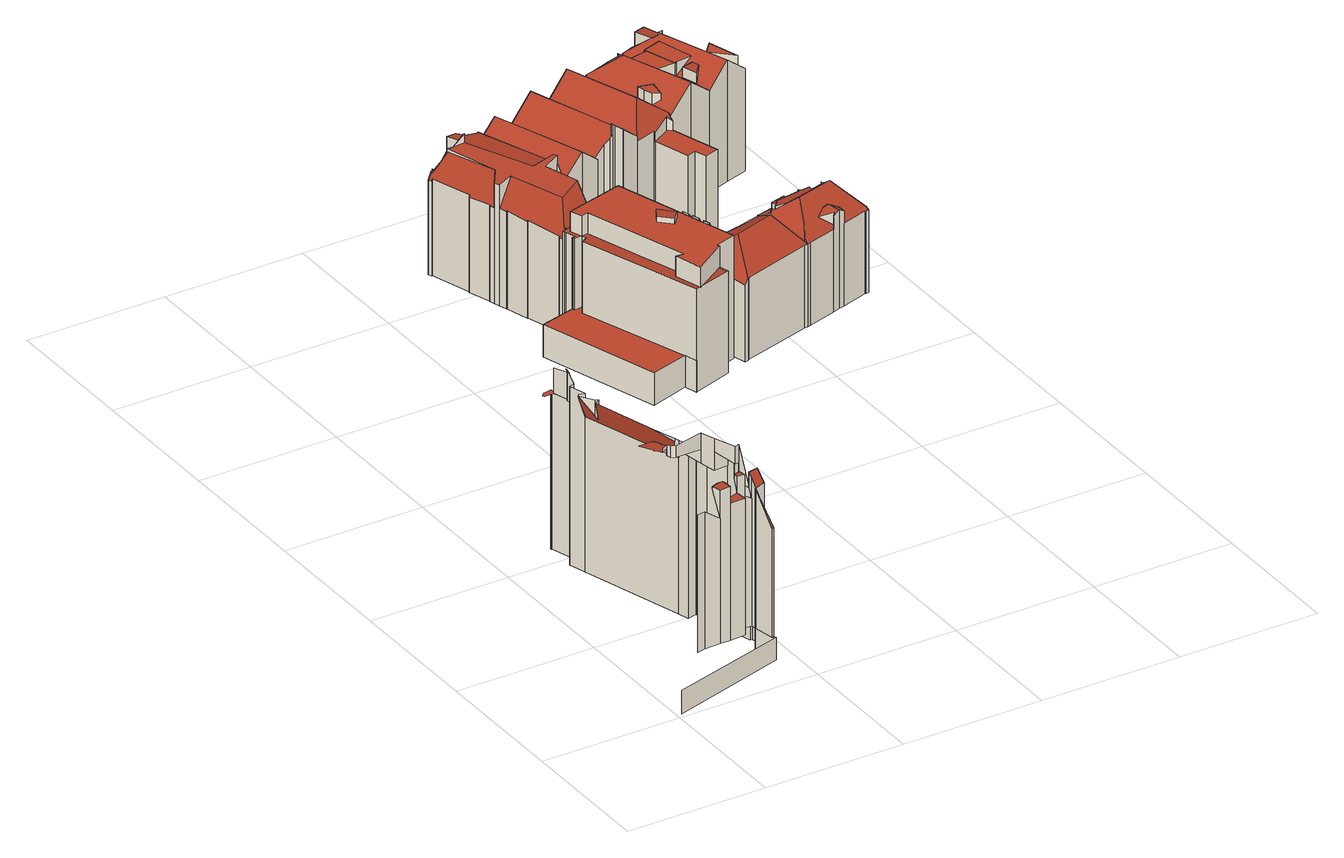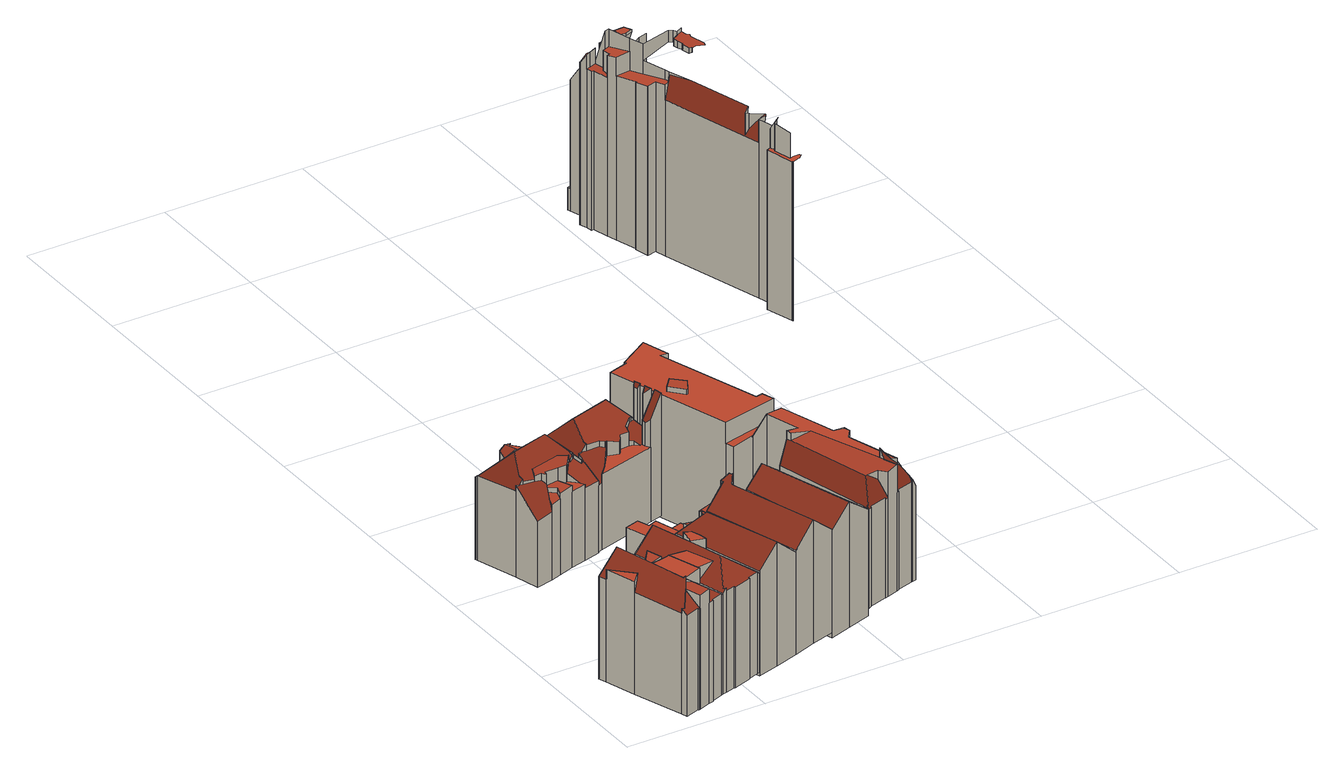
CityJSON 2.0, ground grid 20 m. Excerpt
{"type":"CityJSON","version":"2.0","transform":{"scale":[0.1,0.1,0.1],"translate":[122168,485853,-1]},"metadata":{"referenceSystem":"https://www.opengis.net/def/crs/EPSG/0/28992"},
"CityObjects":{
"building1":{"type":"Building","attributes":{"aantal_verblijfsobjecten":1,"bouwjaar":1867,"gebruiksdoel":"bijeenkomstfunctie","oppervlakte_max":9466,"oppervlakte_min":9466,"rdf_seealso":"http://bag.basisregistraties.overheid.nl/bag/id/pand/0363100012165491","rf_extrusion_mode":"standard","rf_force_lod11":false,"rf_h_ground":-0.04,"rf_h_pc_98p":0,"rf_h_roof_50p":26.1,"rf_h_roof_70p":26.56,"rf_h_roof_max":29.49,"rf_h_roof_min":3.24,"rf_h_roof_ridge":29.08,"rf_is_glass_roof":false,"rf_nodata_frac":0.0183,"rf_nodata_r":0,"rf_pc_select":"PREFERRED_AND_LATEST","rf_pc_year":0,"rf_pointcloud_unusable":false,"rf_pt_density":16.62,"rf_ridgelines":34,"rf_rmse_lod22":0.542,"rf_roof_planes":149,"rf_roof_type":"slanted","rf_success":true,"rf_t_run":3052,"rf_volume_lod22":43421.94,"status":"Pand in gebruik"},"children":["building1-1"]},
"building1-1":{"type":"BuildingPart","parents":["building1"],"geometry":[{"type":"MultiSurface","lod":"2.2","boundaries":[[[0,1,2,3]],[[4,5,6,7]],[[7,6,8,9]],[[10,11,12,13]],[[14,15,9,16]],[[17,18,19,20,21,22,23,24,25,26,27,12,11,28,29]],[[30,31,32,11,10]],[[33,34,15,14]],[[35,36,31,30]],[[11,32,37,28]],[[16,9,8,38,39,40]],[[20,41,42,21]],[[19,43,41,20]],[[29,44,45,17]],[[17,45,46,18]],[[28,37,44,29]],[[14,16,40,47,48,33]],[[18,46,43,19]],[[48,49,34,33]],[[40,39,50,47]],[[47,50,49,48]],[[39,38,51,52]],[[52,53,50,39]],[[54,55,36,35]],[[52,51,56,53]],[[57,58,53,59]],[[59,53,56,60,61,62]],[[62,63,57,59]],[[63,64,58,57]],[[62,61,64,63]],[[65,66,67]],[[68,69,70,66,65]],[[55,71,69,68]],[[66,70,72]],[[73,74,75,71,55,54]],[[76,77,74,73]],[[61,60,78,79]],[[67,66,72,80,81,82,83,84,85,86,87]],[[88,85,84]],[[89,90,91,92]],[[93,94,77,76]],[[95,79,78,90,89]],[[96,82,81,97]],[[86,98,87]],[[3,2,99,91]],[[92,91,99,100,101]],[[102,103,79,95]],[[104,80,72]],[[103,105,106,94,93]],[[98,86,85,88]],[[107,108,109,80,104]],[[80,109,110,81]],[[97,81,110,111,112]],[[94,106,113,114]],[[115,116,75,74]],[[117,118,105,103,102]],[[119,115,74,77,94,114,120]],[[71,75,116,121,122,123,124,107,104,72,70,69]],[[95,89,92,101,125,126,127,128,117,102]],[[101,100,129,125]],[[112,111,130,131,132]],[[114,113,133,120]],[[124,134,108,107]],[[135,136,137]],[[138,139,133,113,106,105,118,140,141]],[[132,131,142,136,135]],[[143,142,131,144,145,146,147,148,149,150,151,152,153,154,155,156]],[[136,142,143,157]],[[120,133,139,119]],[[157,143,156,158]],[[128,140,118,117]],[[131,130,159,144]],[[138,160,161,139]],[[119,139,161,162,116,115]],[[116,162,163,121]],[[141,164,160,138]],[[125,129,165,126]],[[121,163,166,122]],[[126,165,167,127]],[[127,167,168,140,128]],[[123,169,134,124]],[[140,168,164,141]],[[144,159,170,145]],[[122,166,169,123]],[[148,171,172,149]],[[145,170,173,146]],[[147,174,171,148]],[[146,173,174,147]]],"semantics":{"surfaces":[{"type":"WallSurface","on_footprint_edge":true},{"type":"WallSurface","on_footprint_edge":false},{"type":"RoofSurface","rf_azimuth":0.00884,"rf_h_roof_50p":27.38,"rf_h_roof_70p":27.45,"rf_h_roof_max":28.53,"rf_h_roof_min":27.17,"rf_slope":7.74},{"type":"RoofSurface","rf_azimuth":150.9,"rf_h_roof_50p":25.26,"rf_h_roof_70p":25.27,"rf_h_roof_max":25.29,"rf_h_roof_min":25.24,"rf_slope":1.84},{"type":"RoofSurface","rf_azimuth":158.92,"rf_h_roof_50p":22.85,"rf_h_roof_70p":22.87,"rf_h_roof_max":25.25,"rf_h_roof_min":22.77,"rf_slope":7.73},{"type":"RoofSurface","rf_azimuth":122.16,"rf_h_roof_50p":25.28,"rf_h_roof_70p":25.29,"rf_h_roof_max":25.32,"rf_h_roof_min":25.25,"rf_slope":2.98},{"type":"RoofSurface","rf_azimuth":73.49,"rf_h_roof_50p":23.85,"rf_h_roof_70p":24.76,"rf_h_roof_max":26.15,"rf_h_roof_min":21.46,"rf_slope":69.66},{"type":"RoofSurface","rf_azimuth":153.69,"rf_h_roof_50p":25.96,"rf_h_roof_70p":26.02,"rf_h_roof_max":28.83,"rf_h_roof_min":25.69,"rf_slope":8.45},{"type":"RoofSurface","rf_azimuth":158.92,"rf_h_roof_50p":24.02,"rf_h_roof_70p":24.2,"rf_h_roof_max":28.09,"rf_h_roof_min":23.51,"rf_slope":7.73},{"type":"RoofSurface","rf_azimuth":161.82,"rf_h_roof_50p":23.68,"rf_h_roof_70p":24.15,"rf_h_roof_max":25.08,"rf_h_roof_min":19.25,"rf_slope":55.82},{"type":"RoofSurface","rf_azimuth":62.76,"rf_h_roof_50p":22.69,"rf_h_roof_70p":22.74,"rf_h_roof_max":25.83,"rf_h_roof_min":22.62,"rf_slope":5.63},{"type":"RoofSurface","rf_azimuth":59.84,"rf_h_roof_50p":22.76,"rf_h_roof_70p":26.08,"rf_h_roof_max":27.57,"rf_h_roof_min":22.67,"rf_slope":5.07}],"values":[0,1,1,1,1,2,1,1,1,1,1,1,1,1,1,1,3,1,1,1,1,1,4,1,1,1,1,5,1,1,1,1,1,1,1,1,1,6,1,1,1,1,1,1,0,0,1,1,1,1,0,0,0,1,1,1,7,8,9,0,0,1,0,1,10,1,11,1,1,1,1,0,0,0,0,0,0,0,0,0,0,0,0,0,0,0,0,0]}}]},
"building2":{"type":"Building","attributes":{"aantal_verblijfsobjecten":6,"bouwjaar":1993,"gebruiksdoel":"kantoorfunctie,woonfunctie","oppervlakte_max":299,"oppervlakte_min":69,"rdf_seealso":"http://bag.basisregistraties.overheid.nl/bag/id/pand/0363100012181984","rf_extrusion_mode":"standard","rf_force_lod11":false,"rf_h_ground":1.11,"rf_h_pc_98p":0,"rf_h_roof_50p":18.62,"rf_h_roof_70p":18.65,"rf_h_roof_max":19.45,"rf_h_roof_min":5.62,"rf_is_glass_roof":false,"rf_nodata_frac":0.026,"rf_nodata_r":0,"rf_pc_select":"PREFERRED_AND_LATEST","rf_pc_year":0,"rf_pointcloud_unusable":false,"rf_pt_density":16.6,"rf_ridgelines":0,"rf_rmse_lod22":0.28,"rf_roof_planes":5,"rf_roof_type":"slanted","rf_success":true,"rf_t_run":73,"rf_volume_lod22":3745.23,"status":"Pand in gebruik"},"children":["building2-1"]},
"building2-1":{"type":"BuildingPart","parents":["building2"],"geometry":[{"type":"Solid","lod":"2.2","boundaries":[[[[175,176,177,178,179,180,181,182,183,184,185,186,187,188,189,190]],[[191,192,189,188,193]],[[194,195,196,197]],[[198,182,181,199]],[[199,181,180,200]],[[201,175,190,202]],[[202,190,189,192]],[[203,204,195,194]],[[205,206,207,208]],[[209,210,211,212]],[[213,214,210,209]],[[215,178,177,216]],[[217,183,182,198]],[[218,219,220,221]],[[222,223,224,225]],[[200,180,179,226]],[[216,177,176,227]],[[228,186,185,229]],[[226,179,178,215,230]],[[229,185,184,223,222]],[[221,220,214,213]],[[225,224,231,232]],[[232,231,204,203]],[[212,211,219,218]],[[233,234,235,236]],[[193,188,187,207]],[[208,207,187,186,228]],[[223,184,183,217]],[[230,215,237,238]],[[238,237,239,231]],[[231,239,234,233]],[[227,176,175,201]],[[236,235,192,191]],[[197,196,206,205]],[[212,218,221,213,209]],[[238,231,224,223,217,198,199,200,226,230]],[[192,235,234,239,237,215,216,227,201,202]],[[197,205,208,228,229,222,225,232,203,194],[219,211,210,214,220]],[[206,196,195,204,231,233,236,191,193,207]]]],"semantics":{"surfaces":[{"type":"GroundSurface"},{"type":"WallSurface","on_footprint_edge":true},{"type":"WallSurface","on_footprint_edge":false},{"type":"RoofSurface","rf_azimuth":55.29,"rf_h_roof_50p":19.45,"rf_h_roof_70p":19.46,"rf_h_roof_max":19.47,"rf_h_roof_min":19.43,"rf_slope":1.13},{"type":"RoofSurface","rf_azimuth":69.99,"rf_h_roof_50p":15.73,"rf_h_roof_70p":15.74,"rf_h_roof_max":18.67,"rf_h_roof_min":15.7,"rf_slope":0.308},{"type":"RoofSurface","rf_azimuth":75.65,"rf_h_roof_50p":5.67,"rf_h_roof_70p":5.68,"rf_h_roof_max":15.75,"rf_h_roof_min":5.64,"rf_slope":0.46},{"type":"RoofSurface","rf_azimuth":253.99,"rf_h_roof_50p":18.65,"rf_h_roof_70p":18.67,"rf_h_roof_max":19.47,"rf_h_roof_min":18.63,"rf_slope":0.352},{"type":"RoofSurface","rf_azimuth":69.99,"rf_h_roof_50p":15.75,"rf_h_roof_70p":15.75,"rf_h_roof_max":18.66,"rf_h_roof_min":15.72,"rf_slope":0.308}],"values":[[0,1,2,1,1,1,1,2,2,2,2,1,1,2,2,1,1,1,1,1,2,2,2,2,2,1,1,1,2,2,2,1,2,2,3,4,5,6,7]]}}]},
"building3":{"type":"Building","attributes":{"aantal_verblijfsobjecten":4,"bouwjaar":1900,"gebruiksdoel":"winkelfunctie,woonfunctie","oppervlakte_max":241,"oppervlakte_min":47,"rdf_seealso":"http://bag.basisregistraties.overheid.nl/bag/id/pand/0363100012170758","rf_extrusion_mode":"standard","rf_force_lod11":false,"rf_h_ground":1.07,"rf_h_pc_98p":0,"rf_h_roof_50p":18.89,"rf_h_roof_70p":19.14,"rf_h_roof_max":19.74,"rf_h_roof_min":15.87,"rf_h_roof_ridge":19.25,"rf_is_glass_roof":false,"rf_nodata_frac":0.0074,"rf_nodata_r":0,"rf_pc_select":"PREFERRED_AND_LATEST","rf_pc_year":0,"rf_pointcloud_unusable":false,"rf_pt_density":17.36,"rf_ridgelines":5,"rf_rmse_lod22":0.199,"rf_roof_planes":12,"rf_roof_type":"slanted","rf_success":true,"rf_t_run":66,"rf_volume_lod22":2894.02,"status":"Pand in gebruik"},"children":["building3-1"]},
"building3-1":{"type":"BuildingPart","parents":["building3"],"geometry":[{"type":"Solid","lod":"2.2","boundaries":[[[[240,241,242,243,244,245,246,247,248,249,250,251,252,253,254,255,256,257,258,259,260,261,262,182,263,264,265,266,267,268,269,270,271,272,273]],[[274,254,253,275]],[[276,277,278]],[[279,252,251,280]],[[275,253,252,279]],[[281,255,254,274]],[[282,248,247,283]],[[284,249,248,282]],[[285,286,287,288]],[[289,290,288]],[[291,292,293]],[[294,295,293]],[[295,294,296]],[[297,245,244,298]],[[292,291,246,245,297]],[[298,244,243,299]],[[299,243,242,300]],[[301,266,265,302]],[[303,267,266,301]],[[304,271,270,277]],[[305,272,271,304]],[[306,264,263,307]],[[308,273,272,305]],[[309,268,267,303]],[[310,269,268,309]],[[311,310,312]],[[313,182,262,314,315]],[[287,286,276]],[[307,263,182,313]],[[316,258,257,317]],[[314,262,261,318]],[[319,320,321,322]],[[322,321,250,249,284,323]],[[318,261,260,324]],[[290,289,325]],[[323,284,325]],[[278,277,270,269,310,311]],[[326,259,258,316,327]],[[280,251,250,321]],[[320,319,328]],[[283,247,246,291]],[[327,316,329,330]],[[330,329,331]],[[324,260,259,326]],[[315,314,332]],[[302,265,264,306]],[[317,257,256,333]],[[333,334,335]],[[334,333,256,255,281]],[[336,240,273,308]],[[300,242,241,337]],[[337,241,240,336]],[[286,285,338]],[[331,329,339,328,319,322,323,325,289]],[[340,324,326,327,330,331,289,288,287,276,278,311,312]],[[332,314,318,324,340]],[[302,306,307,313,315,332,340,312,310,309,303,301]],[[333,335,339,329,316,317]],[[334,281,274,275,279,280,321,320,328,339,335]],[[286,338,296,294,293,292,297,298,299,300,337,336,308,305,304,277,276]],[[296,338,285,288,290,325,284,282,283,291,293,295]]]],"semantics":{"surfaces":[{"type":"GroundSurface"},{"type":"WallSurface","on_footprint_edge":true},{"type":"WallSurface","on_footprint_edge":false},{"type":"RoofSurface","rf_azimuth":58.89,"rf_h_roof_50p":19.11,"rf_h_roof_70p":19.22,"rf_h_roof_max":20,"rf_h_roof_min":18.63,"rf_slope":9.05},{"type":"RoofSurface","rf_azimuth":253.35,"rf_h_roof_50p":19.2,"rf_h_roof_70p":19.37,"rf_h_roof_max":20.33,"rf_h_roof_min":18.33,"rf_slope":14.01},{"type":"RoofSurface","rf_azimuth":162.69,"rf_h_roof_50p":17.75,"rf_h_roof_70p":18.56,"rf_h_roof_max":20.03,"rf_h_roof_min":15.89,"rf_slope":61.31},{"type":"RoofSurface","rf_azimuth":252.03,"rf_h_roof_50p":16.85,"rf_h_roof_70p":17.95,"rf_h_roof_max":19.27,"rf_h_roof_min":14.65,"rf_slope":62.76},{"type":"RoofSurface","rf_azimuth":71.28,"rf_h_roof_50p":16.97,"rf_h_roof_70p":17.73,"rf_h_roof_max":20.33,"rf_h_roof_min":14.8,"rf_slope":65.82},{"type":"RoofSurface","rf_azimuth":341.78,"rf_h_roof_50p":16.2,"rf_h_roof_70p":16.81,"rf_h_roof_max":18.93,"rf_h_roof_min":14.88,"rf_slope":63.56},{"type":"RoofSurface","rf_azimuth":253.14,"rf_h_roof_50p":16.78,"rf_h_roof_70p":17.76,"rf_h_roof_max":19.39,"rf_h_roof_min":14.41,"rf_slope":63.91},{"type":"RoofSurface","rf_azimuth":341.78,"rf_h_roof_50p":16.99,"rf_h_roof_70p":18.11,"rf_h_roof_max":19.23,"rf_h_roof_min":14.93,"rf_slope":63.56}],"values":[[0,1,2,1,1,1,1,1,2,2,2,2,2,1,1,1,1,1,1,1,1,1,1,1,1,2,1,2,1,1,1,2,1,1,2,2,1,1,1,2,1,2,2,1,2,1,1,2,1,1,1,1,2,3,4,5,6,7,8,9,10]]}}]},
"building4":{"type":"Building","attributes":{"aantal_verblijfsobjecten":2,"bouwjaar":1806,"gebruiksdoel":"winkelfunctie,woonfunctie","oppervlakte_max":254,"oppervlakte_min":109,"rdf_seealso":"http://bag.basisregistraties.overheid.nl/bag/id/pand/0363100012170760","rf_extrusion_mode":"standard","rf_force_lod11":false,"rf_h_ground":0.043,"rf_h_pc_98p":0,"rf_h_roof_50p":16.45,"rf_h_roof_70p":17.12,"rf_h_roof_max":18.02,"rf_h_roof_min":9.81,"rf_h_roof_ridge":17.96,"rf_is_glass_roof":false,"rf_nodata_frac":0.0299,"rf_nodata_r":0,"rf_pc_select":"PREFERRED_AND_LATEST","rf_pc_year":0,"rf_pointcloud_unusable":false,"rf_pt_density":17.23,"rf_ridgelines":2,"rf_rmse_lod22":0.321,"rf_roof_planes":6,"rf_roof_type":"slanted","rf_success":true,"rf_t_run":49,"rf_volume_lod22":1890.95,"status":"Pand in gebruik"},"children":["building4-1"]},
"building4-1":{"type":"BuildingPart","parents":["building4"],"geometry":[{"type":"Solid","lod":"2.2","boundaries":[[[[341,342,343,344,345,346,347,348,349,350,351]],[[352,348,347,353]],[[354,355,356,357]],[[358,359,349,348,352]],[[360,350,349,359]],[[361,343,342,362]],[[363,351,350,360]],[[353,347,346,364]],[[357,356,359,358]],[[364,346,345,365]],[[366,367,355,354]],[[367,344,343,361]],[[365,345,344,367,366]],[[368,341,351,363]],[[362,342,341,368]],[[357,358,352,353]],[[365,366,354,357,353,364]],[[362,368,363,360,359,356,355,367,361]]]],"semantics":{"surfaces":[{"type":"GroundSurface"},{"type":"WallSurface","on_footprint_edge":true},{"type":"WallSurface","on_footprint_edge":false},{"type":"RoofSurface","rf_azimuth":70.54,"rf_h_roof_50p":16.76,"rf_h_roof_70p":17.3,"rf_h_roof_max":18.32,"rf_h_roof_min":15.29,"rf_slope":37.99},{"type":"RoofSurface","rf_azimuth":252.65,"rf_h_roof_50p":16.64,"rf_h_roof_70p":17.32,"rf_h_roof_max":18.32,"rf_h_roof_min":15.05,"rf_slope":36.93},{"type":"RoofSurface","rf_azimuth":74.91,"rf_h_roof_50p":9.87,"rf_h_roof_70p":9.92,"rf_h_roof_max":17.83,"rf_h_roof_min":9.76,"rf_slope":2.92}],"values":[[0,1,2,1,1,1,1,1,2,1,2,1,1,1,1,3,4,5]]}}]},
"building5":{"type":"Building","attributes":{"aantal_verblijfsobjecten":4,"bouwjaar":1801,"gebruiksdoel":"woonfunctie","oppervlakte_max":104,"oppervlakte_min":71,"rdf_seealso":"http://bag.basisregistraties.overheid.nl/bag/id/pand/0363100012181983","rf_extrusion_mode":"standard","rf_force_lod11":false,"rf_h_ground":1.37,"rf_h_pc_98p":0,"rf_h_roof_50p":15,"rf_h_roof_70p":15.67,"rf_h_roof_max":16.94,"rf_h_roof_min":12.17,"rf_h_roof_ridge":16.93,"rf_is_glass_roof":false,"rf_nodata_frac":0.0568,"rf_nodata_r":0,"rf_pc_select":"PREFERRED_AND_LATEST","rf_pc_year":0,"rf_pointcloud_unusable":false,"rf_pt_density":17,"rf_ridgelines":3,"rf_rmse_lod22":0.424,"rf_roof_planes":13,"rf_roof_type":"slanted","rf_success":true,"rf_t_run":47,"rf_volume_lod22":1550.64,"status":"Pand in gebruik"},"children":["building5-1"]},
"building5-1":{"type":"BuildingPart","parents":["building5"],"geometry":[{"type":"Solid","lod":"2.2","boundaries":[[[[369,370,371,372,373,374,375,376,377,378,379,380,381,382,383,384,385]],[[386,380,379,387]],[[387,379,378,388]],[[389,390,384,383,391,392]],[[393,376,375,394]],[[395,372,371,396]],[[397,381,380,386]],[[398,399,373,372,395]],[[400,401,402]],[[399,398,403]],[[404,401,400,403]],[[388,378,377,405]],[[394,375,374,406]],[[407,408,409]],[[410,411,412,413]],[[414,415,416,417]],[[418,397,419,420]],[[421,422,382,381,397,418]],[[406,374,373,399]],[[423,424,425,426]],[[427,428,429,424,423]],[[430,412,431]],[[396,432,431]],[[426,425,433,434]],[[435,436,437,438]],[[439,440,441,442]],[[424,429,440,439]],[[438,437,428,427]],[[432,396,371,370,416]],[[413,412,430,443,444]],[[444,443,436,435]],[[405,377,376,393]],[[401,404,445,446]],[[447,369,385,448,449]],[[446,445,411,410]],[[391,383,382,422]],[[450,451,422,421]],[[449,448,452,453]],[[448,385,384,390]],[[434,433,408,407]],[[392,391,454,455]],[[455,454,390,389]],[[420,419,451,450]],[[417,416,370,369,447]],[[453,452,415,414]],[[442,441,456]],[[411,445,404,403,398,395,396,431,412]],[[402,457,406,399,403,400]],[[457,458,388,405,393,394,406]],[[434,407,458,457,402,401,446,410,413,444,435,438,427,423,426]],[[455,389,392]],[[451,419,397,386,387,388,458,407,409,454,391,422]],[[420,450,421,418]],[[442,456,459,452,448,390,454,409,408,433,425,424,439]],[[453,414,417,447,449]],[[456,441,440,429,428,437,436,443,430,431,432,416,415,452,459]]]],"semantics":{"surfaces":[{"type":"GroundSurface"},{"type":"WallSurface","on_footprint_edge":true},{"type":"WallSurface","on_footprint_edge":false},{"type":"RoofSurface","rf_azimuth":347.12,"rf_h_roof_50p":12.65,"rf_h_roof_70p":13.13,"rf_h_roof_max":14.54,"rf_h_roof_min":10.69,"rf_slope":44.54},{"type":"RoofSurface","rf_azimuth":73.33,"rf_h_roof_50p":14.24,"rf_h_roof_70p":14.79,"rf_h_roof_max":16.14,"rf_h_roof_min":12.94,"rf_slope":55.04},{"type":"RoofSurface","rf_azimuth":163.57,"rf_h_roof_50p":15.04,"rf_h_roof_70p":15.8,"rf_h_roof_max":17.22,"rf_h_roof_min":13.32,"rf_slope":45},{"type":"RoofSurface","rf_azimuth":343.08,"rf_h_roof_50p":15.45,"rf_h_roof_70p":15.98,"rf_h_roof_max":17.22,"rf_h_roof_min":13.89,"rf_slope":32.41},{"type":"RoofSurface","rf_azimuth":72.12,"rf_h_roof_50p":18.16,"rf_h_roof_70p":18.16,"rf_h_roof_max":18.86,"rf_h_roof_min":18.16,"rf_slope":55.94},{"type":"RoofSurface","rf_azimuth":251.59,"rf_h_roof_50p":14.13,"rf_h_roof_70p":14.82,"rf_h_roof_max":17.16,"rf_h_roof_min":12.28,"rf_slope":55.6},{"type":"RoofSurface","rf_azimuth":72.11,"rf_h_roof_50p":18.44,"rf_h_roof_70p":19.02,"rf_h_roof_max":19.02,"rf_h_roof_min":18.43,"rf_slope":55.94},{"type":"RoofSurface","rf_azimuth":342.96,"rf_h_roof_50p":13.07,"rf_h_roof_70p":13.52,"rf_h_roof_max":18.16,"rf_h_roof_min":12.17,"rf_slope":43.36},{"type":"RoofSurface","rf_azimuth":72.11,"rf_h_roof_50p":17.25,"rf_h_roof_70p":17.73,"rf_h_roof_max":18.89,"rf_h_roof_min":15.62,"rf_slope":55.94},{"type":"RoofSurface","rf_azimuth":335.92,"rf_h_roof_50p":12.18,"rf_h_roof_70p":12.2,"rf_h_roof_max":15.84,"rf_h_roof_min":12.12,"rf_slope":2.18}],"values":[[0,1,1,1,1,1,1,1,2,2,2,1,1,2,2,2,2,1,1,2,2,2,2,2,2,2,2,2,1,2,2,1,2,1,2,1,2,2,1,2,2,2,2,1,2,2,3,4,5,6,7,8,9,10,11,12]]}}]},
"building6":{"type":"Building","attributes":{"aantal_verblijfsobjecten":3,"bouwjaar":1807,"gebruiksdoel":"kantoorfunctie,woonfunctie","oppervlakte_max":222,"oppervlakte_min":100,"rdf_seealso":"http://bag.basisregistraties.overheid.nl/bag/id/pand/0363100012170761","rf_extrusion_mode":"standard","rf_force_lod11":false,"rf_h_ground":0.754,"rf_h_pc_98p":0,"rf_h_roof_50p":16.66,"rf_h_roof_70p":17.43,"rf_h_roof_max":18.51,"rf_h_roof_min":6.88,"rf_h_roof_ridge":18.46,"rf_is_glass_roof":false,"rf_nodata_frac":0.0383,"rf_nodata_r":0,"rf_pc_select":"PREFERRED_AND_LATEST","rf_pc_year":0,"rf_pointcloud_unusable":false,"rf_pt_density":17.37,"rf_ridgelines":1,"rf_rmse_lod22":0.291,"rf_roof_planes":10,"rf_roof_type":"slanted","rf_success":true,"rf_t_run":110,"rf_volume_lod22":1979.83,"status":"Pand in gebruik"},"children":["building6-1"]},
"building6-1":{"type":"BuildingPart","parents":["building6"],"geometry":[{"type":"Solid","lod":"2.2","boundaries":[[[[460,461,462,463,464,465,466,467,468,469,470]],[[471,469,468,472]],[[473,470,469,471]],[[474,464,463,475]],[[476,477,478]],[[477,476,479,480]],[[481,466,465,482]],[[483,484,467,466,481]],[[475,463,462,485]],[[482,465,464,474]],[[486,460,470,473]],[[485,462,461,487,488]],[[488,487,489,490]],[[491,472,468,467,484]],[[490,489,492,493]],[[494,495,472,491]],[[487,461,460,486,496]],[[496,486,497,498]],[[480,479,499,500,501]],[[493,492,499,479]],[[501,500,484,483]],[[498,497,495,494]],[[493,479,476,478,475,485,488,490]],[[501,483,481,482,474,475,478,477,480]],[[498,494,491,484,500,499,492,489,487,496]],[[495,497,486,473,471,472]]]],"semantics":{"surfaces":[{"type":"GroundSurface"},{"type":"WallSurface","on_footprint_edge":true},{"type":"WallSurface","on_footprint_edge":false},{"type":"RoofSurface","rf_azimuth":252.58,"rf_h_roof_50p":17.03,"rf_h_roof_70p":17.7,"rf_h_roof_max":19.41,"rf_h_roof_min":15.32,"rf_slope":39.73},{"type":"RoofSurface","rf_azimuth":70.62,"rf_h_roof_50p":17.17,"rf_h_roof_70p":17.81,"rf_h_roof_max":19.41,"rf_h_roof_min":15.5,"rf_slope":39.28},{"type":"RoofSurface","rf_azimuth":300.7,"rf_h_roof_50p":9.92,"rf_h_roof_70p":9.97,"rf_h_roof_max":19.16,"rf_h_roof_min":9.73,"rf_slope":2.76},{"type":"RoofSurface","rf_azimuth":171.39,"rf_h_roof_50p":6.91,"rf_h_roof_70p":6.91,"rf_h_roof_max":10.08,"rf_h_roof_min":6.9,"rf_slope":0.291}],"values":[[0,1,1,1,2,2,1,1,1,1,1,1,2,1,2,2,1,2,2,2,2,2,3,4,5,6]]}}]},
"building7":{"type":"Building","attributes":{"aantal_verblijfsobjecten":3,"bouwjaar":1873,"gebruiksdoel":"woonfunctie","oppervlakte_max":263,"oppervlakte_min":78,"rdf_seealso":"http://bag.basisregistraties.overheid.nl/bag/id/pand/0363100012170762","rf_extrusion_mode":"standard","rf_force_lod11":false,"rf_h_ground":0.775,"rf_h_pc_98p":0,"rf_h_roof_50p":16.89,"rf_h_roof_70p":17.53,"rf_h_roof_max":18.58,"rf_h_roof_min":13.77,"rf_h_roof_ridge":18.55,"rf_is_glass_roof":false,"rf_nodata_frac":0.0741,"rf_nodata_r":0,"rf_pc_select":"_HIGHEST_YET_INSUFFICIENT_COVERAGE","rf_pc_year":0,"rf_pointcloud_unusable":false,"rf_pt_density":17.3,"rf_ridgelines":6,"rf_rmse_lod22":0.258,"rf_roof_planes":9,"rf_roof_type":"slanted","rf_success":true,"rf_t_run":56,"rf_volume_lod22":1886.75,"status":"Pand in gebruik"},"children":["building7-1"]},
"building7-1":{"type":"BuildingPart","parents":["building7"],"geometry":[{"type":"Solid","lod":"2.2","boundaries":[[[[465,502,464,503,504,505,506,507,508,509,510,511,512]],[[513,508,507,514]],[[515,509,508,513]],[[516,510,509,515]],[[517,518,519]],[[520,521,522,523]],[[524,512,511,521,520]],[[525,465,512,524]],[[526,503,464,527]],[[528,505,504,529]],[[530,531,506,505,528]],[[532,533,531,530]],[[521,511,510,516]],[[514,507,506,531]],[[529,504,503,526]],[[518,517,502,465,525]],[[523,522,533,532]],[[527,464,502,517]],[[529,526,534,528]],[[523,532,530,528,534,519,518,525,524,520]],[[533,522,521,516,515,513,514,531]],[[527,517,519,534,526]]]],"semantics":{"surfaces":[{"type":"GroundSurface"},{"type":"WallSurface","on_footprint_edge":true},{"type":"WallSurface","on_footprint_edge":false},{"type":"RoofSurface","rf_azimuth":71.21,"rf_h_roof_50p":17.09,"rf_h_roof_70p":17.73,"rf_h_roof_max":18.79,"rf_h_roof_min":15.62,"rf_slope":39.73},{"type":"RoofSurface","rf_azimuth":161.88,"rf_h_roof_50p":16.6,"rf_h_roof_70p":17.12,"rf_h_roof_max":18.83,"rf_h_roof_min":15.41,"rf_slope":47.25},{"type":"RoofSurface","rf_azimuth":354.52,"rf_h_roof_50p":13.79,"rf_h_roof_70p":13.81,"rf_h_roof_max":15.76,"rf_h_roof_min":13.75,"rf_slope":0.636},{"type":"RoofSurface","rf_azimuth":251.94,"rf_h_roof_50p":16.93,"rf_h_roof_70p":17.65,"rf_h_roof_max":18.83,"rf_h_roof_min":15.25,"rf_slope":41.59}],"values":[[0,1,1,1,2,2,1,1,1,1,1,2,1,1,1,1,2,1,3,4,5,6]]}}]},
"building8":{"type":"Building","attributes":{"aantal_verblijfsobjecten":4,"bouwjaar":1800,"gebruiksdoel":"woonfunctie","oppervlakte_max":100,"oppervlakte_min":72,"rdf_seealso":"http://bag.basisregistraties.overheid.nl/bag/id/pand/0363100012181982","rf_extrusion_mode":"standard","rf_force_lod11":false,"rf_h_ground":1.29,"rf_h_pc_98p":0,"rf_h_roof_50p":14.86,"rf_h_roof_70p":15.52,"rf_h_roof_max":16.87,"rf_h_roof_min":12.09,"rf_h_roof_ridge":16.99,"rf_is_glass_roof":false,"rf_nodata_frac":0.0568,"rf_nodata_r":0,"rf_pc_select":"PREFERRED_AND_LATEST","rf_pc_year":0,"rf_pointcloud_unusable":false,"rf_pt_density":17.19,"rf_ridgelines":3,"rf_rmse_lod22":0.264,"rf_roof_planes":12,"rf_roof_type":"slanted","rf_success":true,"rf_t_run":45,"rf_volume_lod22":1501.98,"status":"Pand in gebruik"},"children":["building8-1"]},
"building8-1":{"type":"BuildingPart","parents":["building8"],"geometry":[{"type":"Solid","lod":"2.2","boundaries":[[[[535,536,537,538,539,540,541,542,543,544,545,546,547,548,549,550,551,552]],[[553,554,555,556,557]],[[557,556,558,559]],[[394,537,536,560]],[[561,562,535,552,563]],[[564,550,549,565]],[[565,549,548,566]],[[567,568,569]],[[570,571,558,569]],[[568,567,544,543,572]],[[573,574,575]],[[576,539,538,573]],[[574,573,538,537,394]],[[577,578,579,580]],[[578,551,550,564]],[[581,547,546,582]],[[583,584,585,586]],[[582,587,586]],[[585,584,588]],[[587,582,546,545,589]],[[590,591,592,593]],[[584,583,555,554]],[[566,548,547,581]],[[580,579,594,595]],[[596,597,598,599]],[[600,599,598,601,602]],[[602,601,603,604]],[[605,576,606]],[[604,603,606]],[[607,540,539,576,605]],[[599,600,608]],[[609,610,562,561]],[[610,609,611]],[[563,552,551,578,577]],[[554,553,612]],[[589,545,544,567]],[[613,614,615]],[[571,570,616,617]],[[559,558,571,591,590]],[[618,541,540,607]],[[617,616,572,619]],[[620,618,621,622]],[[623,542,541,618,620]],[[619,572,543,542,623,624]],[[624,623,625,592]],[[626,627,628]],[[622,621,628]],[[629,630,627,626,631]],[[614,632,597,596]],[[595,594,633]],[[593,592,625,630,629]],[[631,626,632,614,613]],[[560,536,535,562]],[[589,567,569,558,556,555,583,586,587]],[[575,634,608,600,602,604,606,576,573]],[[572,616,570,569,568]],[[588,635,581,582,586,585]],[[595,563,577,580]],[[624,592,591,571,617,619]],[[614,596,599,608,634,635,588,584,554,612,615]],[[632,626,628,621,618,607,605,606,603,601,598,597]],[[595,633,611,609,561,563]],[[630,625,623,620,622,628,627]],[[631,613,615,612,553,557,559,590,593,629]],[[562,610,611,633,594,579,578,564,565,566,581,635,634,575,574,394,560]]]],"semantics":{"surfaces":[{"type":"GroundSurface"},{"type":"WallSurface","on_footprint_edge":false},{"type":"WallSurface","on_footprint_edge":true},{"type":"RoofSurface","rf_azimuth":346.88,"rf_h_roof_50p":12.43,"rf_h_roof_70p":13.01,"rf_h_roof_max":14.66,"rf_h_roof_min":10.64,"rf_slope":43.82},{"type":"RoofSurface","rf_azimuth":253.44,"rf_h_roof_50p":14.46,"rf_h_roof_70p":15.11,"rf_h_roof_max":17.28,"rf_h_roof_min":12.92,"rf_slope":54.38},{"type":"RoofSurface","rf_azimuth":40.93,"rf_h_roof_50p":12.1,"rf_h_roof_70p":12.14,"rf_h_roof_max":12.87,"rf_h_roof_min":12.04,"rf_slope":2.51},{"type":"RoofSurface","rf_azimuth":74.81,"rf_h_roof_50p":14.49,"rf_h_roof_70p":15.03,"rf_h_roof_max":17.01,"rf_h_roof_min":13.14,"rf_slope":50.79},{"type":"RoofSurface","rf_azimuth":74.94,"rf_h_roof_50p":14.97,"rf_h_roof_70p":15.11,"rf_h_roof_max":15.55,"rf_h_roof_min":14.5,"rf_slope":32.13},{"type":"RoofSurface","rf_azimuth":113.43,"rf_h_roof_50p":12.89,"rf_h_roof_70p":12.9,"rf_h_roof_max":14.63,"rf_h_roof_min":12.83,"rf_slope":2.68},{"type":"RoofSurface","rf_azimuth":344.45,"rf_h_roof_50p":15.55,"rf_h_roof_70p":16.04,"rf_h_roof_max":17.34,"rf_h_roof_min":14.35,"rf_slope":39.8},{"type":"RoofSurface","rf_azimuth":340.12,"rf_h_roof_50p":12.63,"rf_h_roof_70p":13,"rf_h_roof_max":15.11,"rf_h_roof_min":11.5,"rf_slope":35.55},{"type":"RoofSurface","rf_azimuth":245.76,"rf_h_roof_50p":15.36,"rf_h_roof_70p":15.44,"rf_h_roof_max":15.61,"rf_h_roof_min":14.93,"rf_slope":21.13},{"type":"RoofSurface","rf_azimuth":154.48,"rf_h_roof_50p":12.22,"rf_h_roof_70p":12.23,"rf_h_roof_max":14.61,"rf_h_roof_min":12.16,"rf_slope":2.15},{"type":"RoofSurface","rf_azimuth":344.7,"rf_h_roof_50p":14.82,"rf_h_roof_70p":14.88,"rf_h_roof_max":15.01,"rf_h_roof_min":14.61,"rf_slope":12.96},{"type":"RoofSurface","rf_azimuth":163.43,"rf_h_roof_50p":15.21,"rf_h_roof_70p":15.98,"rf_h_roof_max":17.34,"rf_h_roof_min":13.33,"rf_slope":45.18}],"values":[[0,1,1,2,2,2,2,1,1,2,1,2,2,1,2,2,1,1,1,2,1,1,2,1,1,1,1,1,1,2,1,1,1,2,1,2,1,1,1,2,1,1,2,2,1,1,1,1,1,1,1,1,2,3,4,5,6,7,8,9,10,11,12,13,14]]}}]},
"building9":{"type":"Building","attributes":{"aantal_verblijfsobjecten":8,"bouwjaar":1813,"gebruiksdoel":"woonfunctie","oppervlakte_max":145,"oppervlakte_min":66,"rdf_seealso":"http://bag.basisregistraties.overheid.nl/bag/id/pand/0363100012181987","rf_extrusion_mode":"standard","rf_force_lod11":false,"rf_h_ground":1.45,"rf_h_pc_98p":0,"rf_h_roof_50p":17.51,"rf_h_roof_70p":17.94,"rf_h_roof_max":18.64,"rf_h_roof_min":15.82,"rf_h_roof_ridge":18.48,"rf_is_glass_roof":false,"rf_nodata_frac":0.00494,"rf_nodata_r":0,"rf_pc_select":"PREFERRED_AND_LATEST","rf_pc_year":0,"rf_pointcloud_unusable":false,"rf_pt_density":17.24,"rf_ridgelines":2,"rf_rmse_lod22":0.189,"rf_roof_planes":6,"rf_roof_type":"slanted","rf_success":true,"rf_t_run":29,"rf_volume_lod22":1591.73,"status":"Pand in gebruik"},"children":["building9-1"]},
"building9-1":{"type":"BuildingPart","parents":["building9"],"geometry":[{"type":"Solid","lod":"2.2","boundaries":[[[[636,637,638,639,640,641,642,643,644,645,646,647,648]],[[649,640,639,650]],[[650,639,638,651]],[[651,638,637,652]],[[653,643,642,654]],[[655,656,644,643,653,657]],[[658,659,660,661]],[[662,663,659,658]],[[664,646,645,665]],[[666,647,646,664]],[[667,636,648,668]],[[665,645,644,656]],[[669,670,671,672]],[[672,671,663,662]],[[661,660,670,669]],[[668,648,647,666]],[[657,653,673]],[[654,642,641,674,675]],[[675,674,676]],[[674,641,640,649]],[[656,655,677]],[[652,637,636,667]],[[661,669,672,662,658]],[[677,655,657,673]],[[656,677,673,653,654,675,676,678,664,665]],[[667,678,676,674,649,650,651,652]],[[678,667,668,666,664],[660,659,663,671,670]]]],"semantics":{"surfaces":[{"type":"GroundSurface"},{"type":"WallSurface","on_footprint_edge":true},{"type":"WallSurface","on_footprint_edge":false},{"type":"RoofSurface","rf_azimuth":69.5,"rf_h_roof_50p":17.5,"rf_h_roof_70p":17.5,"rf_h_roof_max":17.53,"rf_h_roof_min":17.46,"rf_slope":2.19},{"type":"RoofSurface","rf_azimuth":237.5,"rf_h_roof_50p":17.96,"rf_h_roof_70p":17.98,"rf_h_roof_max":18.03,"rf_h_roof_min":17.9,"rf_slope":2.39},{"type":"RoofSurface","rf_azimuth":70.19,"rf_h_roof_50p":17.3,"rf_h_roof_70p":17.93,"rf_h_roof_max":18.94,"rf_h_roof_min":15.63,"rf_slope":38.67},{"type":"RoofSurface","rf_azimuth":342.28,"rf_h_roof_50p":16.48,"rf_h_roof_70p":16.9,"rf_h_roof_max":18.1,"rf_h_roof_min":15.58,"rf_slope":39.08},{"type":"RoofSurface","rf_azimuth":253.05,"rf_h_roof_50p":17.34,"rf_h_roof_70p":17.76,"rf_h_roof_max":18.94,"rf_h_roof_min":15.44,"rf_slope":38.5}],"values":[[0,1,1,1,1,1,2,2,1,1,1,1,2,2,2,1,2,1,2,1,2,1,3,4,5,6,7]]}}]},
"building10":{"type":"Building","attributes":{"aantal_verblijfsobjecten":0,"bouwjaar":1005,"rdf_seealso":"http://bag.basisregistraties.overheid.nl/bag/id/pand/0363100012181988","rf_extrusion_mode":"standard","rf_force_lod11":false,"rf_h_ground":1.42,"rf_h_pc_98p":0,"rf_h_roof_50p":17.55,"rf_h_roof_70p":17.95,"rf_h_roof_max":18.6,"rf_h_roof_min":15.89,"rf_h_roof_ridge":18.43,"rf_is_glass_roof":false,"rf_nodata_frac":0,"rf_nodata_r":0,"rf_pc_select":"PREFERRED_AND_LATEST","rf_pc_year":0,"rf_pointcloud_unusable":false,"rf_pt_density":17.72,"rf_ridgelines":3,"rf_rmse_lod22":0.116,"rf_roof_planes":7,"rf_roof_type":"slanted","rf_success":true,"rf_t_run":33,"rf_volume_lod22":1575.64,"status":"Pand in gebruik"},"children":["building10-1"]},
"building10-1":{"type":"BuildingPart","parents":["building10"],"geometry":[{"type":"Solid","lod":"2.2","boundaries":[[[[679,680,681,682,645,644,683,642,684,685,686,687,688,689,690,691,692]],[[693,690,689,694]],[[694,689,688,695]],[[696,697,698]],[[699,685,684,700]],[[701,687,686,702]],[[703,695,688,687,701,704]],[[700,684,642,705]],[[706,707,708]],[[709,710,711,712]],[[713,644,645,714]],[[715,716,683,644,713,655]],[[717,718,692,691,719]],[[720,679,692,718]],[[714,645,682,721]],[[721,682,681,722]],[[697,696,723,724]],[[704,701,698]],[[702,686,685,699]],[[705,642,683,716]],[[725,726,707,706]],[[726,725,727]],[[655,713,728,729]],[[724,730,695,703]],[[716,715,731]],[[723,696,732]],[[729,728,733]],[[734,735,718,717]],[[735,734,736]],[[730,724,736]],[[737,720,710,709]],[[712,711,680,679,720,737]],[[722,681,680,711]],[[719,691,690,693]],[[702,699,700,698,701]],[[724,703,704,698,697]],[[733,731,715,655,729]],[[731,733,728,713,714,721,732,696,698,700,705,716],[727,708,707,726]],[[708,727,725,706]],[[712,737,709]],[[722,711,710,720,718,735,736,724,723,732,721]],[[719,693,694,695,730,736,734,717]]]],"semantics":{"surfaces":[{"type":"GroundSurface"},{"type":"WallSurface","on_footprint_edge":true},{"type":"WallSurface","on_footprint_edge":false},{"type":"RoofSurface","rf_azimuth":342.2,"rf_h_roof_50p":16.48,"rf_h_roof_70p":17.02,"rf_h_roof_max":17.88,"rf_h_roof_min":15.67,"rf_slope":37.95},{"type":"RoofSurface","rf_azimuth":49.16,"rf_h_roof_50p":17.78,"rf_h_roof_70p":17.82,"rf_h_roof_max":18.12,"rf_h_roof_min":17.64,"rf_slope":5.6},{"type":"RoofSurface","rf_azimuth":92.39,"rf_h_roof_50p":17.96,"rf_h_roof_70p":17.98,"rf_h_roof_max":18.15,"rf_h_roof_min":17.9,"rf_slope":2.08},{"type":"RoofSurface","rf_azimuth":253.52,"rf_h_roof_50p":17.56,"rf_h_roof_70p":18.03,"rf_h_roof_max":18.87,"rf_h_roof_min":15.52,"rf_slope":37.62},{"type":"RoofSurface","rf_azimuth":84.56,"rf_h_roof_50p":17.54,"rf_h_roof_70p":17.56,"rf_h_roof_max":17.57,"rf_h_roof_min":17.48,"rf_slope":3.39},{"type":"RoofSurface","rf_azimuth":258.3,"rf_h_roof_50p":17.49,"rf_h_roof_70p":17.5,"rf_h_roof_max":17.52,"rf_h_roof_min":17.46,"rf_slope":1.55},{"type":"RoofSurface","rf_azimuth":70.22,"rf_h_roof_50p":17.43,"rf_h_roof_70p":17.88,"rf_h_roof_max":18.87,"rf_h_roof_min":15.68,"rf_slope":38.87},{"type":"RoofSurface","rf_azimuth":342.2,"rf_h_roof_50p":16.37,"rf_h_roof_70p":16.88,"rf_h_roof_max":17.74,"rf_h_roof_min":15.63,"rf_slope":37.95}],"values":[[0,1,1,2,1,1,1,1,2,2,1,1,1,1,1,1,2,2,1,1,2,2,2,2,2,2,2,2,2,2,2,1,1,1,3,4,5,6,7,8,9,10]]}}]}
},
"vertices":[
[7,6,44],[7,6,10],[175,56,10],[175,56,42],[73,75,240],[73,75,43],[85,78,43],[85,78,239],[108,79,43],[108,79,222],[84,165,291],[84,165,286],[75,160,286],[75,160,291],[104,91,263],[104,91,260],[108,79,262],[86,181,283],[87,182,283],[84,193,282],[81,194,282],[81,195,282],[75,194,282],[63,196,281],[62,193,282],[70,174,284],[69,170,285],[72,168,285],[91,168,285],[89,174,284],[87,160,291],[87,160,275],[84,165,276],[114,94,263],[114,94,259],[92,157,291],[92,157,275],[91,168,274],[123,80,42],[123,80,238],[123,80,262],[81,194,275],[81,195,275],[84,193,274],[89,174,274],[86,181,274],[87,182,274],[122,89,263],[121,94,263],[121,94,255],[122,89,239],[146,82,42],[146,82,237],[143,95,239],[135,168,291],[135,168,267],[143,95,42],[142,101,263],[142,101,258],[143,95,263],[154,96,42],[154,96,231],[154,96,262],[151,104,263],[151,104,257],[122,208,267],[122,208,263],[111,240,267],[124,201,267],[124,201,253],[122,208,254],[135,168,248],[125,210,254],[142,148,291],[142,148,272],[142,148,245],[153,116,292],[153,116,267],[164,96,42],[164,96,224],[132,214,233],[88,361,232],[78,361,261],[76,358,267],[76,357,267],[90,342,243],[94,340,234],[84,331,267],[90,342,265],[171,59,197],[171,59,42],[174,60,42],[174,60,197],[159,118,292],[159,118,266],[164,96,253],[78,361,267],[88,361,265],[94,340,265],[174,60,10],[165,89,10],[165,89,242],[163,101,260],[163,101,240],[132,214,254],[163,101,238],[159,118,238],[136,199,252],[136,199,10],[132,214,10],[88,361,10],[81,386,10],[81,386,265],[163,119,237],[163,119,266],[163,150,271],[163,150,245],[172,104,259],[172,104,237],[167,135,268],[163,135,269],[153,182,249],[155,182,249],[150,202,252],[149,202,252],[181,94,242],[180,95,243],[181,95,243],[178,105,259],[181,94,10],[88,388,10],[88,388,238],[88,388,265],[163,135,237],[149,202,10],[84,397,282],[84,397,281],[82,397,284],[173,114,237],[167,135,236],[178,105,237],[176,114,237],[84,397,238],[87,397,238],[93,390,238],[93,391,238],[94,391,238],[82,430,237],[81,430,237],[81,431,237],[71,428,238],[70,428,238],[67,425,238],[65,423,238],[66,420,238],[75,421,238],[80,422,237],[87,397,277],[80,422,274],[93,390,10],[173,114,10],[167,135,10],[163,150,10],[153,182,10],[176,114,10],[180,95,10],[155,182,10],[181,95,10],[178,105,10],[150,202,10],[93,391,10],[81,430,10],[81,431,10],[94,391,10],[82,430,10],
[419,660,21],[363,643,21],[309,815,21],[361,830,21],[366,832,21],[361,846,21],[360,846,21],[359,850,21],[445,877,21],[449,865,21],[506,687,21],[477,678,21],[478,675,21],[482,661,21],[425,643,21],[424,642,21],[425,643,168],[425,643,66],[482,661,167],[431,683,196],[431,683,167],[420,684,167],[420,684,196],[359,850,167],[360,846,167],[361,846,167],[419,660,66],[424,642,66],[383,830,196],[383,830,167],[432,645,196],[432,645,167],[478,675,167],[478,675,197],[454,782,204],[454,782,197],[452,781,197],[452,781,204],[471,763,204],[471,763,197],[361,830,66],[309,815,67],[445,877,167],[443,765,205],[443,765,197],[459,749,197],[459,749,205],[449,865,197],[449,865,167],[367,845,167],[367,845,196],[366,832,167],[363,643,67],[477,678,197],[506,687,197],[361,830,168],[373,828,167],[373,828,196],[375,821,167],[375,821,66],[366,815,66],[366,815,168],[362,826,66],[362,826,168],[373,828,66],
[315,996,21],[297,1054,21],[296,1054,21],[294,1059,21],[299,1060,21],[300,1059,21],[301,1060,21],[326,1068,21],[325,1069,21],[328,1070,21],[344,1075,21],[349,1077,21],[349,1076,21],[375,1084,21],[375,1085,21],[379,1087,21],[380,1084,21],[423,949,21],[410,944,21],[389,937,21],[404,888,21],[411,866,21],[365,852,21],[357,855,21],[358,855,21],[343,905,21],[342,904,21],[333,937,21],[332,937,21],[329,948,21],[326,956,21],[324,963,21],[325,963,21],[314,995,21],[375,1085,162],[375,1084,164],[340,976,198],[326,956,158],[326,956,193],[349,1076,164],[349,1077,162],[379,1087,162],[325,1069,162],[326,1068,164],[328,1070,162],[316,1051,191],[316,1051,194],[316,1051,198],[324,1049,199],[338,1045,203],[338,1045,216],[301,1060,164],[301,1060,169],[301,1057,169],[302,1056,169],[302,1056,171],[310,1052,183],[300,1059,167],[299,1060,167],[294,1059,156],[296,1054,156],[342,904,159],[343,905,160],[333,937,161],[324,963,158],[325,963,159],[358,855,158],[357,855,156],[314,995,157],[332,937,160],[329,948,160],[329,948,194],[348,953,198],[359,850,156],[365,852,166],[365,852,169],[410,944,201],[423,949,170],[411,866,165],[353,1065,199],[353,1065,187],[344,1075,162],[344,1075,199],[328,1070,202],[404,888,207],[336,1051,203],[389,937,207],[410,944,213],[368,1065,197],[408,950,201],[408,950,212],[378,949,205],[364,854,169],[380,1084,163],[380,1084,167],[379,1084,167],[315,996,160],[297,1054,159],[311,1052,185],[371,1066,197],[374,874,199],
[480,901,10],[474,898,10],[455,960,10],[429,951,10],[423,949,10],[380,1086,10],[415,1098,10],[446,1108,10],[487,974,10],[510,901,10],[482,892,10],[446,1108,164],[415,1098,190],[428,955,167],[428,955,111],[459,965,109],[459,965,192],[487,974,168],[487,974,108],[510,901,108],[455,960,110],[474,898,110],[482,892,109],[380,1086,162],[423,949,162],[429,951,167],[429,951,111],[480,901,109],
[481,766,24],[500,772,24],[587,798,24],[593,800,24],[602,768,24],[621,704,24],[622,701,24],[617,700,24],[518,671,24],[516,670,24],[511,668,24],[506,687,24],[494,724,24],[491,733,24],[489,740,24],[486,751,24],[484,755,24],[506,687,135],[511,668,134],[516,670,141],[486,751,200],[486,751,136],[489,740,136],[489,740,200],[617,700,142],[622,701,141],[593,800,119],[587,798,120],[494,724,136],[602,768,152],[602,768,143],[590,766,161],[590,766,159],[591,761,162],[597,767,152],[590,766,151],[518,671,141],[621,704,143],[507,738,160],[507,738,154],[503,737,154],[561,764,154],[561,764,146],[560,765,145],[560,765,153],[505,767,165],[505,767,132],[500,772,131],[500,772,170],[494,724,200],[497,727,141],[497,727,194],[491,733,200],[491,733,136],[522,756,152],[522,756,141],[522,749,148],[522,749,156],[536,758,153],[536,758,132],[522,756,132],[560,765,132],[573,782,132],[587,798,132],[511,739,153],[511,739,160],[542,767,149],[542,767,132],[539,764,132],[539,764,150],[522,757,140],[522,757,132],[516,758,132],[516,758,138],[559,764,133],[559,764,154],[569,763,149],[569,763,157],[481,766,200],[484,755,132],[484,755,200],[495,734,194],[495,734,141],[506,762,132],[506,762,167],[494,744,145],[494,744,191],[510,763,132],[587,731,179],[529,714,179],[507,762,132],
[509,905,18],[485,980,18],[446,1108,18],[480,1119,18],[512,1130,18],[557,994,18],[526,983,18],[527,979,18],[545,921,18],[557,884,18],[519,872,18],[557,884,79],[545,921,79],[519,872,79],[512,1130,167],[480,1119,195],[514,986,188],[514,986,205],[521,994,196],[515,984,189],[515,984,204],[526,983,196],[557,994,169],[527,979,196],[527,979,109],[446,1108,165],[509,905,79],[485,980,107],[485,980,164],[502,984,108],[502,984,178],[545,921,111],[510,983,108],[510,983,185],[528,923,110],[528,923,79],[509,905,110],[513,914,79],[513,914,110],[515,984,108],[516,981,108],[516,981,204],
[555,998,18],[546,1141,18],[578,1151,18],[619,1022,18],[621,1014,18],[643,945,18],[623,939,18],[617,956,18],[604,951,18],[588,1002,18],[587,1004,18],[623,939,148],[643,945,148],[617,956,148],[604,951,148],[555,998,164],[555,998,167],[559,999,167],[588,1002,160],[588,1002,148],[613,1017,148],[613,1017,167],[587,1004,162],[557,994,162],[546,1141,195],[512,1130,164],[619,1022,170],[578,1151,168],[621,1014,161],[621,1014,148],[614,1018,167],[614,1018,148],[582,1035,196],
[668,715,23],[627,703,23],[622,701,23],[621,707,23],[600,774,23],[593,800,23],[617,807,23],[639,813,23],[661,820,23],[676,825,23],[701,832,23],[711,796,23],[729,737,23],[730,733,23],[726,732,23],[725,733,23],[687,721,23],[679,719,23],[682,794,158],[682,794,153],[682,794,150],[672,793,148],[672,793,158],[667,797,144],[667,797,157],[627,703,141],[668,715,160],[668,715,141],[679,719,164],[725,733,141],[726,732,141],[730,733,141],[676,825,120],[676,825,130],[672,812,131],[667,797,132],[667,797,138],[661,820,131],[621,707,141],[621,707,147],[629,721,158],[600,774,141],[687,721,159],[687,721,141],[689,736,155],[689,736,156],[729,737,144],[711,796,146],[700,795,152],[700,795,156],[700,795,159],[705,796,153],[711,796,154],[701,789,161],[701,832,118],[666,793,158],[666,793,138],[647,791,139],[647,791,157],[673,737,160],[673,737,165],[619,776,153],[619,776,149],[614,772,150],[614,772,155],[614,772,159],[612,771,150],[612,771,156],[604,778,143],[604,778,148],[600,774,145],[602,776,144],[593,800,126],[617,766,161],[672,720,162],[672,720,144],[654,728,157],[679,783,161],[621,775,159],[621,775,154],[635,771,161],[657,806,132],[657,806,139],[617,807,127],[661,820,139],[617,807,132],[620,802,131],[620,802,132],[639,813,132],[639,813,140],[647,791,131],[632,789,143],[632,789,132],[621,801,132],[633,790,156],[633,790,132],[632,789,156],[621,775,150],[666,737,162],[638,747,180],[692,763,180],
[582,1153,24],[598,1158,24],[597,1159,24],[624,1168,24],[625,1167,24],[639,1171,24],[644,1173,24],[657,1134,24],[672,1090,24],[689,1039,24],[657,1029,24],[620,1017,24],[578,1151,24],[625,1167,169],[624,1168,168],[597,1159,168],[598,1158,169],[657,1134,169],[644,1173,168],[672,1090,190],[672,1090,170],[657,1134,190],[607,1073,185],[607,1073,170],[609,1062,168],[609,1062,185],[626,1068,185],[626,1068,183],[657,1029,198],[689,1039,171],[620,1017,167],[582,1153,169],[578,1151,165],[613,1049,185],[613,1049,169],[623,1045,175],[623,1045,185],[632,1130,189],[639,1171,169],[639,1171,173],[641,1168,172],[647,1091,189],[623,1132,195],
[737,1116,24],[751,1072,24],[755,1061,24],[723,1051,24],[656,1137,24],[648,1174,24],[664,1180,24],[664,1181,24],[671,1183,24],[688,1189,24],[690,1190,24],[691,1189,24],[710,1195,24],[713,1187,24],[691,1189,169],[690,1190,168],[688,1189,168],[687,1154,193],[687,1154,189],[680,1158,189],[664,1180,169],[648,1174,169],[671,1183,168],[664,1181,168],[688,1189,187],[671,1183,188],[644,1173,166],[685,1061,186],[685,1061,171],[698,1078,185],[723,1100,185],[723,1100,184],[751,1072,171],[751,1072,185],[672,1090,168],[689,1039,169],[656,1137,190],[656,1137,167],[713,1187,175],[713,1187,168],[710,1195,168],[737,1116,170],[723,1051,198],[755,1061,171],[687,1154,197],[695,1167,187],[678,1083,186],[678,1083,171],[695,1088,185],[674,1091,170],[674,1091,190],[695,1167,186],[684,1147,189],[690,1153,195],[698,1095,189],[709,1187,174],[709,1187,171],[700,1174,182],[737,1116,185]
]}
